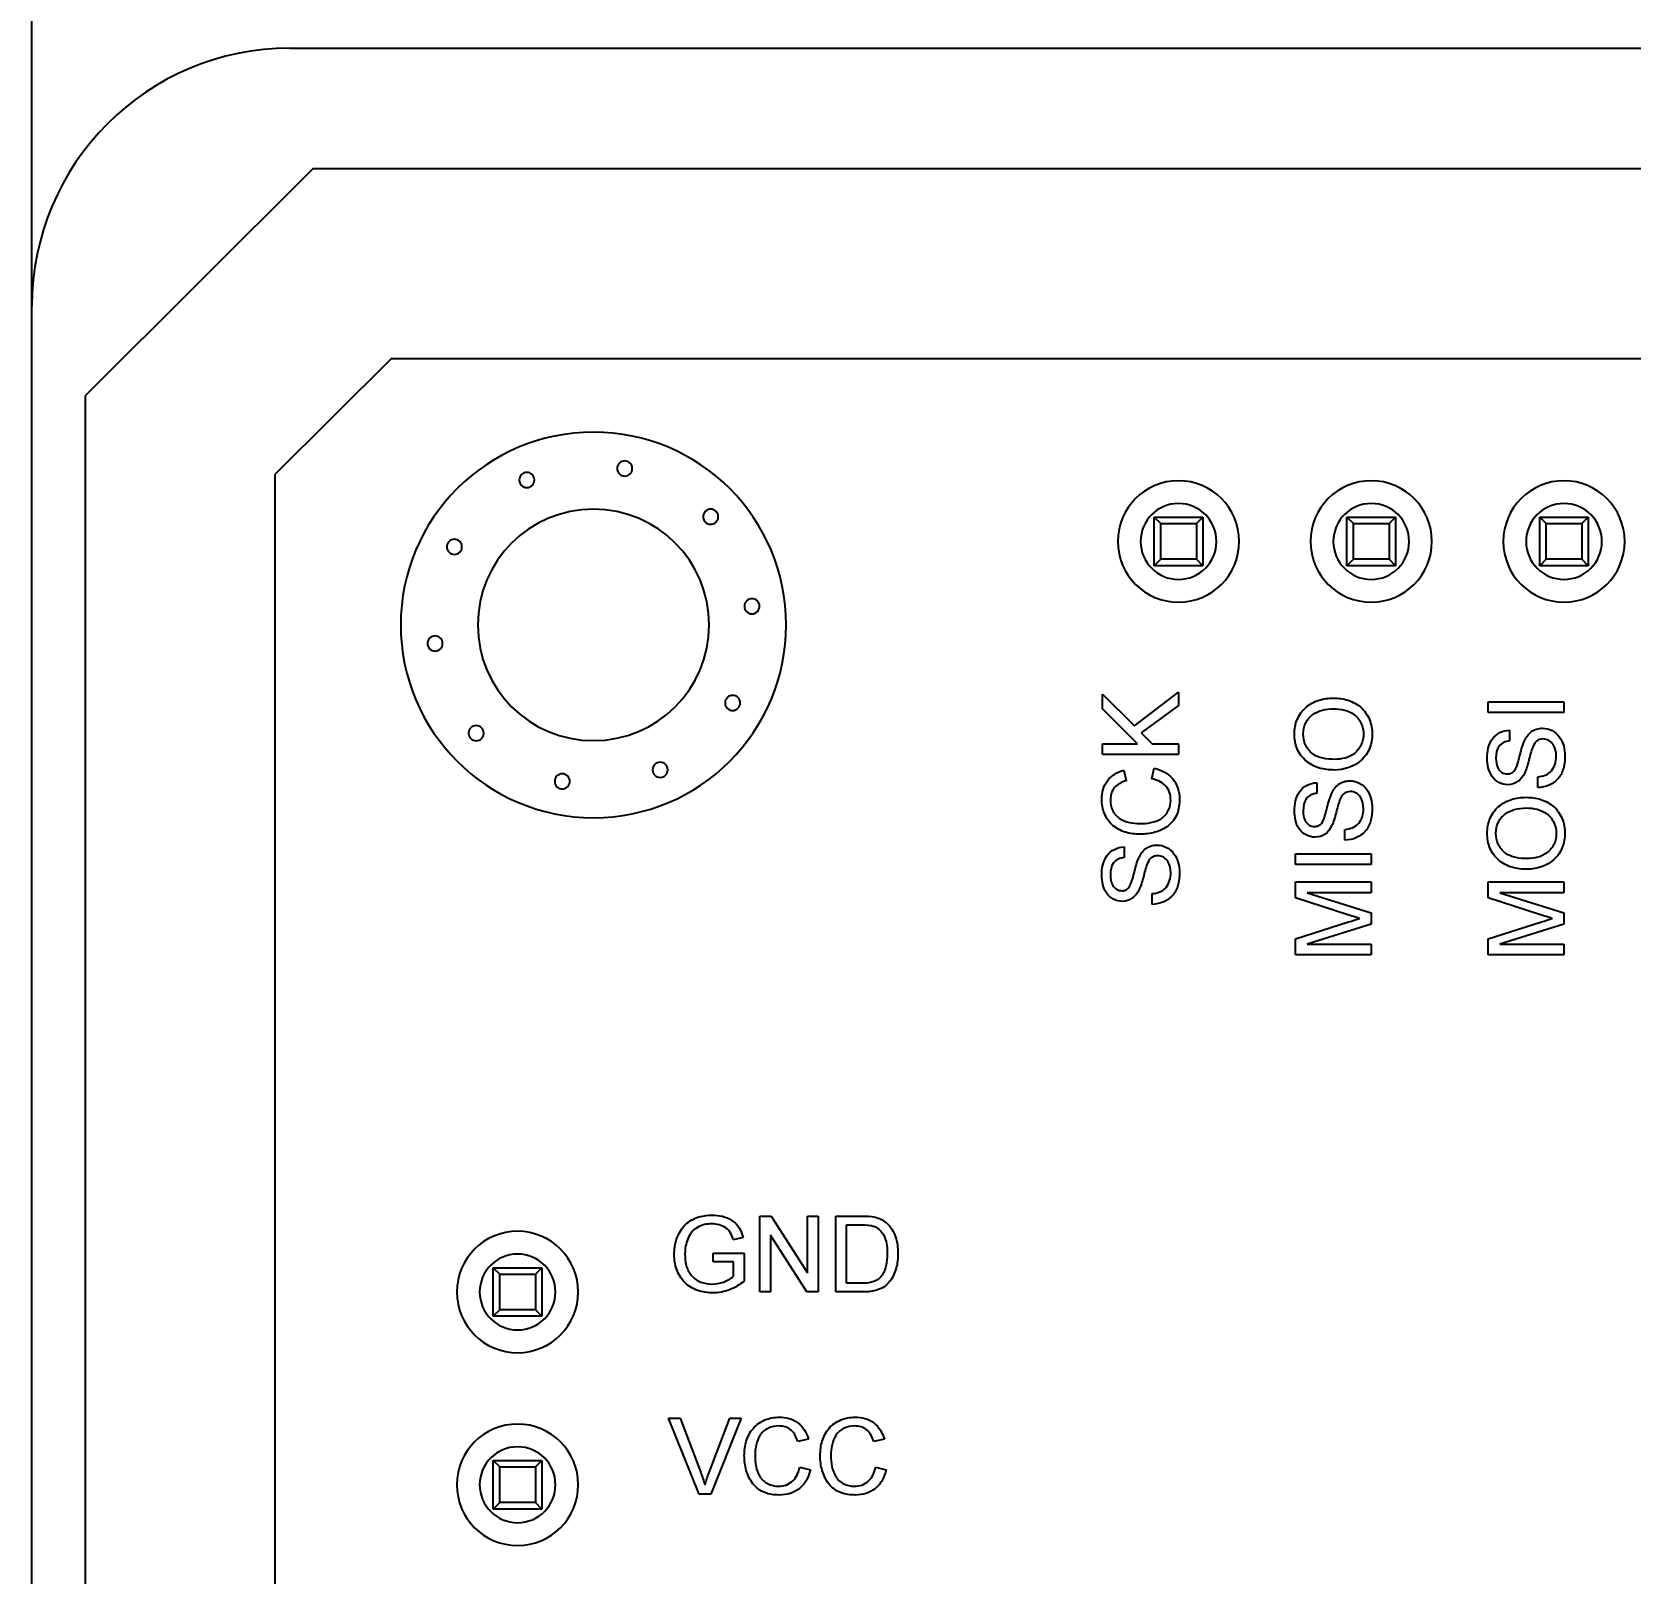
# Model space of a CAD drawing. Header units: millimetres. Extents: x 0 to 418, y 0 to 287.
# Drawn here: x 201.17 to 222.23, y 168.63 to 188.93 of the extents above; entities that cross this region are included whole.
import ezdxf

# ---------------------------------------------------------------- set-up
doc = ezdxf.new("R2010")
doc.units = ezdxf.units.MM
doc.layers.add('DEFAULT', color=179, linetype='Continuous')
doc.styles.add('SLDTEXTSTYLE0', font='TXT', dxfattribs={"width": 0.605})
doc.dimstyles.new('SLDDIMSTYLE0', dxfattribs={"dimtxt": 2.5, "dimasz": 3.302, "dimexe": 0, "dimexo": 0.0625, "dimtad": 1, "dimdec": 1, "dimrnd": 1e-09, "dimzin": 12, "dimdsep": 46, "dimtxsty": 'SLDTEXTSTYLE0', "dimsah": 1, "dimcen": 0.09, "dimadec": 0, "dimazin": 3, "dimtfac": 1, "dimtdec": 1, "dimtofl": 0, "dimtmove": 0, "dimatfit": 3, "dimfxl": 1, "dimfrac": 2, "dimtolj": 1, "dimtzin": 12, "dimarcsym": 0})

# ---------------------------------------------------------------- blocks, each defined once
blk = doc.blocks.new('_D')
at = {"layer": 'DEFAULT', "color": 7}
for p, q in [((201.171, 185.321), (201.171, 207.301)), ((243.871, 185.321), (243.871, 207.301)), ((201.171, 206.301), (243.871, 206.301))]:
    blk.add_line(p, q, dxfattribs=at)
for points in [[(201.171, 206.301), (204.473, 205.793), (204.473, 206.809)], [(243.871, 206.301), (240.569, 206.809), (240.569, 205.793)]]:
    blk.add_solid(points, dxfattribs=at)
at = {"layer": 'DEFAULT', "color": 7, "insert": (218.373, 209.524), "char_height": 2.5, "attachment_point": 1, "style": 'SLDTEXTSTYLE0'}
blk.add_mtext('42,7', dxfattribs=at)

msp = doc.modelspace()

# ---------------------------------------------------------------- linework, layer by layer
at = {"color": 7, "linetype": 'Continuous'}
for p, q in [((204.571, 188.721), (240.471, 188.721)), ((204.871, 187.129), (201.871, 184.141)), ((239.852, 187.129), (204.871, 187.129)), ((201.171, 151.721), (201.171, 185.321)), ((205.904, 184.629), (204.371, 183.102)), ((238.813, 184.629), (205.904, 184.629)), ((201.871, 184.141), (201.871, 152.304)), ((204.371, 183.102), (204.371, 153.34)), ((215.961, 181.901), (215.961, 182.541)), ((215.961, 182.541), (216.047, 182.456)), ((215.961, 182.541), (216.601, 182.541)), ((216.047, 181.987), (216.047, 182.456)), ((216.047, 182.456), (216.516, 182.456)), ((216.601, 182.541), (216.516, 182.456)), ((216.516, 182.456), (216.516, 181.987)), ((216.601, 182.541), (216.601, 181.901)), ((218.501, 181.901), (218.501, 182.541)), ((218.501, 182.541), (218.587, 182.456)), ((218.501, 182.541), (219.141, 182.541)), ((218.587, 181.987), (218.587, 182.456)), ((218.587, 182.456), (219.056, 182.456)), ((219.141, 182.541), (219.056, 182.456)), ((219.056, 182.456), (219.056, 181.987)), ((219.141, 182.541), (219.141, 181.901)), ((221.041, 181.901), (221.041, 182.541)), ((221.041, 182.541), (221.127, 182.456)), ((221.041, 182.541), (221.681, 182.541)), ((221.127, 181.987), (221.127, 182.456)), ((221.127, 182.456), (221.596, 182.456)), ((221.681, 182.541), (221.596, 182.456)), ((221.596, 182.456), (221.596, 181.987)), ((221.681, 182.541), (221.681, 181.901)), ((216.047, 181.987), (215.961, 181.901)), ((216.516, 181.987), (216.047, 181.987)), ((216.601, 181.901), (216.516, 181.987)), ((218.587, 181.987), (218.501, 181.901)), ((219.056, 181.987), (218.587, 181.987)), ((219.141, 181.901), (219.056, 181.987)), ((221.127, 181.987), (221.041, 181.901)), ((221.596, 181.987), (221.127, 181.987)), ((221.681, 181.901), (221.596, 181.987)), ((216.601, 181.901), (215.961, 181.901)), ((219.141, 181.901), (218.501, 181.901)), ((221.681, 181.901), (221.041, 181.901)), ((215.281, 180.015), (215.281, 180.209)), ((215.281, 180.209), (215.699, 179.791)), ((215.699, 179.791), (216.281, 180.234)), ((216.281, 180.234), (216.281, 180.06)), ((220.361, 179.965), (220.361, 180.106)), ((220.361, 180.106), (221.361, 180.106)), ((221.361, 180.106), (221.361, 179.965)), ((215.742, 179.555), (215.281, 180.015)), ((216.281, 180.06), (215.789, 179.701)), ((221.361, 179.965), (220.361, 179.965)), ((215.789, 179.701), (215.935, 179.555)), ((220.643, 179.734), (220.643, 179.593)), ((215.281, 179.555), (215.742, 179.555)), ((215.281, 179.414), (215.281, 179.555)), ((215.935, 179.555), (216.281, 179.555)), ((216.281, 179.555), (216.281, 179.414)), ((216.281, 179.414), (215.281, 179.414)), ((215.928, 179.093), (215.961, 179.234)), ((215.559, 179.209), (215.589, 179.067)), ((218.103, 179.042), (218.103, 178.901)), ((221.015, 178.978), (221.015, 179.119)), ((218.475, 178.285), (218.475, 178.426)), ((215.563, 178.196), (215.563, 178.055)), ((217.821, 177.965), (217.821, 178.106)), ((217.821, 178.106), (218.821, 178.106)), ((218.821, 177.965), (217.821, 177.965)), ((218.821, 178.106), (218.821, 177.965)), ((215.935, 177.439), (215.935, 177.58)), ((217.821, 177.524), (217.821, 177.734)), ((217.821, 177.734), (218.821, 177.734)), ((218.821, 177.593), (217.975, 177.593)), ((217.975, 177.593), (218.821, 177.326)), ((218.821, 177.734), (218.821, 177.593)), ((220.361, 177.524), (220.361, 177.734)), ((220.361, 177.734), (221.361, 177.734)), ((221.361, 177.593), (220.515, 177.593)), ((220.515, 177.593), (221.361, 177.326)), ((221.361, 177.734), (221.361, 177.593)), ((218.511, 177.302), (217.821, 177.524)), ((218.821, 177.326), (218.821, 177.179)), ((221.051, 177.302), (220.361, 177.524)), ((221.361, 177.326), (221.361, 177.179)), ((217.821, 176.985), (218.523, 177.208)), ((218.821, 177.179), (217.975, 176.914)), ((220.361, 176.985), (221.063, 177.208)), ((221.361, 177.179), (220.515, 176.914)), ((217.821, 176.773), (217.821, 176.985)), ((217.975, 176.914), (218.821, 176.914)), ((218.821, 176.914), (218.821, 176.773)), ((220.361, 176.773), (220.361, 176.985)), ((220.515, 176.914), (221.361, 176.914)), ((221.361, 176.914), (221.361, 176.773)), ((218.821, 176.773), (217.821, 176.773)), ((221.361, 176.773), (220.361, 176.773)), ((210.764, 173.331), (210.913, 173.331)), ((210.764, 172.331), (210.764, 173.331)), ((210.913, 173.331), (211.392, 172.585)), ((211.392, 172.585), (211.392, 173.331)), ((211.392, 173.331), (211.533, 173.331)), ((211.533, 173.331), (211.533, 172.331)), ((211.764, 172.331), (211.764, 173.331)), ((211.764, 173.331), (212.106, 173.331)), ((211.905, 173.216), (212.107, 173.216)), ((211.905, 172.447), (211.905, 173.216)), ((210.542, 173.049), (210.413, 173.017)), ((211.384, 172.331), (210.905, 173.078)), ((210.905, 173.078), (210.905, 172.331)), ((210.148, 172.729), (210.148, 172.844)), ((210.148, 172.844), (210.559, 172.844)), ((210.418, 172.729), (210.148, 172.729)), ((210.418, 172.539), (210.418, 172.729)), ((210.559, 172.844), (210.559, 172.474)), ((207.251, 172.011), (207.251, 172.651)), ((207.251, 172.651), (207.337, 172.566)), ((207.251, 172.651), (207.891, 172.651)), ((207.337, 172.097), (207.337, 172.566)), ((207.337, 172.566), (207.806, 172.566)), ((207.891, 172.651), (207.806, 172.566)), ((207.806, 172.566), (207.806, 172.097)), ((207.891, 172.651), (207.891, 172.011)), ((210.905, 172.331), (210.764, 172.331)), ((211.533, 172.331), (211.384, 172.331)), ((212.122, 172.331), (211.764, 172.331)), ((212.111, 172.447), (211.905, 172.447)), ((207.337, 172.097), (207.251, 172.011)), ((207.806, 172.097), (207.337, 172.097)), ((207.891, 172.011), (207.806, 172.097)), ((207.891, 172.011), (207.251, 172.011)), ((209.963, 169.668), (209.56, 170.668)), ((209.56, 170.668), (209.712, 170.668)), ((209.712, 170.668), (209.984, 169.952)), ((210.094, 169.952), (210.366, 170.668)), ((210.519, 170.668), (210.116, 169.668)), ((210.366, 170.668), (210.519, 170.668)), ((211.405, 170.391), (211.264, 170.36)), ((212.405, 170.391), (212.264, 170.36)), ((207.251, 169.471), (207.251, 170.111)), ((207.251, 170.111), (207.337, 170.026)), ((207.251, 170.111), (207.891, 170.111)), ((207.337, 169.557), (207.337, 170.026)), ((207.337, 170.026), (207.806, 170.026)), ((207.891, 170.111), (207.806, 170.026)), ((207.806, 170.026), (207.806, 169.557)), ((207.891, 170.111), (207.891, 169.471)), ((211.289, 170.021), (211.43, 169.989)), ((212.289, 170.021), (212.43, 169.989)), ((207.337, 169.557), (207.251, 169.471)), ((207.806, 169.557), (207.337, 169.557)), ((207.891, 169.471), (207.806, 169.557)), ((210.116, 169.668), (209.963, 169.668)), ((207.891, 169.471), (207.251, 169.471))]:
    msp.add_line(p, q, dxfattribs=at)
for centre, radius, start, end in [((204.571, 185.321), 3.4, 90, 180), ((208.571, 181.121), 2.54, 90, 270), ((208.571, 181.121), 2.54, 270, 90), ((208.983, 183.183), 0.1, 90, 270), ((208.983, 183.183), 0.1, 270, 90), ((207.693, 183.031), 0.1, 90, 270), ((207.693, 183.031), 0.1, 270, 90), ((216.281, 182.221), 0.8, 90, 270), ((216.281, 182.221), 0.8, 270, 90), ((218.821, 182.221), 0.8, 90, 270), ((218.821, 182.221), 0.8, 270, 90), ((221.361, 182.221), 0.8, 90, 270), ((221.361, 182.221), 0.8, 270, 90), ((208.571, 181.121), 1.525, 90, 270), ((208.571, 181.121), 1.525, 270, 90), ((210.116, 182.547), 0.1, 90, 270), ((210.116, 182.547), 0.1, 270, 90), ((216.281, 182.221), 0.5, 90, 270), ((216.281, 182.221), 0.5, 270, 90), ((218.821, 182.221), 0.5, 90, 270), ((218.821, 182.221), 0.5, 270, 90), ((221.361, 182.221), 0.5, 90, 270), ((221.361, 182.221), 0.5, 270, 90), ((206.738, 182.15), 0.1, 90, 270), ((206.738, 182.15), 0.1, 270, 90), ((210.66, 181.367), 0.1, 90, 270), ((210.66, 181.367), 0.1, 270, 90), ((206.483, 180.876), 0.1, 90, 270), ((206.483, 180.876), 0.1, 270, 90), ((210.405, 180.093), 0.1, 90, 270), ((210.405, 180.093), 0.1, 270, 90), ((207.026, 179.695), 0.1, 90, 270), ((207.026, 179.695), 0.1, 270, 90), ((209.45, 179.211), 0.1, 90, 270), ((209.45, 179.211), 0.1, 270, 90), ((208.16, 179.06), 0.1, 90, 270), ((208.16, 179.06), 0.1, 270, 90), ((207.571, 172.331), 0.8, 90, 270), ((207.571, 172.331), 0.8, 270, 90), ((207.571, 172.331), 0.5, 90, 270), ((207.571, 172.331), 0.5, 270, 90), ((207.571, 169.791), 0.8, 90, 270), ((207.571, 169.791), 0.8, 270, 90), ((207.571, 169.791), 0.5, 90, 270), ((207.571, 169.791), 0.5, 270, 90)]:
    msp.add_arc(centre, radius, start, end, dxfattribs=at)
for points, knots in [([(217.809, 179.683), (217.81, 179.749), (217.82, 179.815), (217.871, 179.936), (217.91, 179.991), (218.008, 180.077), (218.067, 180.108), (218.192, 180.149), (218.257, 180.156), (218.323, 180.157)], [0, 0, 0, 0, 0.25, 0.25, 0.5, 0.5, 0.75, 0.75, 1, 1, 1, 1]), ([(218.323, 180.157), (218.388, 180.156), (218.454, 180.148), (218.578, 180.108), (218.637, 180.076), (218.735, 179.99), (218.772, 179.934), (218.822, 179.814), (218.833, 179.748), (218.834, 179.683)], [0, 0, 0, 0, 0.25, 0.25, 0.5, 0.5, 0.75, 0.75, 1, 1, 1, 1]), ([(217.924, 179.684), (217.925, 179.733), (217.934, 179.782), (217.976, 179.869), (218.007, 179.908), (218.124, 179.995), (218.225, 180.015), (218.322, 180.016)], [0, 0, 0, 0, 0.25, 0.25, 0.5, 0.5, 1, 1, 1, 1]), ([(218.322, 180.016), (218.371, 180.015), (218.42, 180.012), (218.514, 179.988), (218.559, 179.967), (218.636, 179.907), (218.668, 179.868), (218.71, 179.78), (218.718, 179.731), (218.719, 179.682)], [0, 0, 0, 0, 0.25, 0.25, 0.5, 0.5, 0.75, 0.75, 1, 1, 1, 1]), ([(218.335, 179.209), (218.268, 179.21), (218.201, 179.216), (218.073, 179.254), (218.013, 179.285), (217.912, 179.372), (217.871, 179.427), (217.819, 179.55), (217.81, 179.617), (217.809, 179.683)], [0, 0, 0, 0, 0.25, 0.25, 0.5, 0.5, 0.75, 0.75, 1, 1, 1, 1]), ([(218.336, 179.35), (218.286, 179.35), (218.236, 179.353), (218.137, 179.374), (218.089, 179.392), (218.009, 179.452), (217.977, 179.493), (217.934, 179.584), (217.925, 179.634), (217.924, 179.684)], [0, 0, 0, 0, 0.25, 0.25, 0.5, 0.5, 0.75, 0.75, 1, 1, 1, 1]), ([(218.834, 179.683), (218.833, 179.619), (218.823, 179.554), (218.774, 179.435), (218.736, 179.381), (218.594, 179.251), (218.463, 179.21), (218.335, 179.209)], [0, 0, 0, 0, 0.25, 0.25, 0.5, 0.5, 1, 1, 1, 1]), ([(218.719, 179.682), (218.718, 179.635), (218.71, 179.587), (218.67, 179.501), (218.64, 179.463), (218.566, 179.402), (218.523, 179.38), (218.431, 179.355), (218.384, 179.35), (218.336, 179.35)], [0, 0, 0, 0, 0.25, 0.25, 0.5, 0.5, 0.75, 0.75, 1, 1, 1, 1]), ([(220.349, 179.363), (220.35, 179.408), (220.353, 179.452), (220.374, 179.538), (220.391, 179.58), (220.442, 179.652), (220.476, 179.682), (220.555, 179.722), (220.599, 179.731), (220.643, 179.734)], [0, 0, 0, 0, 0.25, 0.25, 0.5, 0.5, 0.75, 0.75, 1, 1, 1, 1]), ([(220.836, 179.586), (220.858, 179.634), (220.887, 179.681), (220.972, 179.744), (221.025, 179.759), (221.078, 179.76)], [0, 0, 0, 0, 0.5, 0.5, 1, 1, 1, 1]), ([(221.078, 179.76), (221.121, 179.758), (221.165, 179.749), (221.242, 179.708), (221.276, 179.679), (221.327, 179.609), (221.345, 179.568), (221.369, 179.484), (221.373, 179.44), (221.374, 179.397)], [0, 0, 0, 0, 0.25, 0.25, 0.5, 0.5, 0.75, 0.75, 1, 1, 1, 1]), ([(220.643, 179.593), (220.617, 179.59), (220.59, 179.584), (220.542, 179.561), (220.52, 179.544), (220.472, 179.479), (220.465, 179.423), (220.464, 179.369)], [0, 0, 0, 0, 0.25, 0.25, 0.5, 0.5, 1, 1, 1, 1]), ([(220.702, 179.193), (220.724, 179.22), (220.736, 179.253), (220.758, 179.319), (220.767, 179.353), (220.792, 179.454), (220.809, 179.522), (220.836, 179.586)], [0, 0, 0, 0, 0.25, 0.25, 0.5, 0.5, 1, 1, 1, 1]), ([(220.949, 179.512), (220.926, 179.456), (220.913, 179.396), (220.882, 179.278), (220.866, 179.219), (220.839, 179.164)], [0, 0, 0, 0, 0.5, 0.5, 1, 1, 1, 1]), ([(221.084, 179.619), (221.054, 179.617), (221.022, 179.609), (220.976, 179.569), (220.962, 179.54), (220.949, 179.512)], [0, 0, 0, 0, 0.5, 0.5, 1, 1, 1, 1]), ([(221.259, 179.39), (221.258, 179.444), (221.248, 179.499), (221.204, 179.566), (221.184, 179.585), (221.138, 179.611), (221.111, 179.618), (221.084, 179.619)], [0, 0, 0, 0, 0.5, 0.5, 0.75, 0.75, 1, 1, 1, 1]), ([(215.961, 179.234), (216.007, 179.222), (216.053, 179.206), (216.136, 179.159), (216.174, 179.129), (216.235, 179.055), (216.259, 179.013), (216.288, 178.922), (216.293, 178.874), (216.294, 178.826)], [0, 0, 0, 0, 0.25, 0.25, 0.5, 0.5, 0.75, 0.75, 1, 1, 1, 1]), ([(220.622, 179.016), (220.581, 179.018), (220.54, 179.027), (220.467, 179.065), (220.435, 179.093), (220.365, 179.196), (220.351, 179.281), (220.349, 179.363)], [0, 0, 0, 0, 0.25, 0.25, 0.5, 0.5, 1, 1, 1, 1]), ([(220.464, 179.369), (220.464, 179.32), (220.469, 179.27), (220.506, 179.207), (220.523, 179.189), (220.565, 179.164), (220.589, 179.158), (220.613, 179.157)], [0, 0, 0, 0, 0.5, 0.5, 0.75, 0.75, 1, 1, 1, 1]), ([(221.374, 179.397), (221.374, 179.345), (221.37, 179.293), (221.344, 179.192), (221.322, 179.144), (221.256, 179.064), (221.213, 179.032), (221.119, 178.989), (221.067, 178.98), (221.015, 178.978)], [0, 0, 0, 0, 0.25, 0.25, 0.5, 0.5, 0.75, 0.75, 1, 1, 1, 1]), ([(221.015, 179.119), (221.049, 179.123), (221.083, 179.129), (221.146, 179.154), (221.175, 179.174), (221.218, 179.227), (221.234, 179.258), (221.254, 179.322), (221.258, 179.356), (221.259, 179.39)], [0, 0, 0, 0, 0.25, 0.25, 0.5, 0.5, 0.75, 0.75, 1, 1, 1, 1]), ([(215.269, 178.823), (215.269, 178.867), (215.274, 178.91), (215.298, 178.994), (215.318, 179.034), (215.37, 179.103), (215.403, 179.133), (215.477, 179.179), (215.518, 179.196), (215.559, 179.209)], [0, 0, 0, 0, 0.25, 0.25, 0.5, 0.5, 0.75, 0.75, 1, 1, 1, 1]), ([(215.589, 179.067), (215.533, 179.05), (215.478, 179.024), (215.42, 178.958), (215.405, 178.931), (215.387, 178.875), (215.385, 178.846), (215.384, 178.816)], [0, 0, 0, 0, 0.5, 0.5, 0.75, 0.75, 1, 1, 1, 1]), ([(216.179, 178.813), (216.178, 178.847), (216.174, 178.881), (216.15, 178.946), (216.132, 178.976), (216.062, 179.051), (215.995, 179.078), (215.928, 179.093)], [0, 0, 0, 0, 0.25, 0.25, 0.5, 0.5, 1, 1, 1, 1]), ([(217.809, 178.671), (217.81, 178.715), (217.813, 178.76), (217.834, 178.846), (217.851, 178.887), (217.902, 178.96), (217.936, 178.99), (218.015, 179.03), (218.059, 179.039), (218.103, 179.042)], [0, 0, 0, 0, 0.25, 0.25, 0.5, 0.5, 0.75, 0.75, 1, 1, 1, 1]), ([(218.296, 178.894), (218.318, 178.942), (218.347, 178.988), (218.432, 179.051), (218.485, 179.067), (218.538, 179.067)], [0, 0, 0, 0, 0.5, 0.5, 1, 1, 1, 1]), ([(218.538, 179.067), (218.581, 179.066), (218.625, 179.056), (218.702, 179.016), (218.736, 178.987), (218.787, 178.916), (218.805, 178.876), (218.829, 178.792), (218.833, 178.748), (218.834, 178.704)], [0, 0, 0, 0, 0.25, 0.25, 0.5, 0.5, 0.75, 0.75, 1, 1, 1, 1]), ([(220.613, 179.157), (220.63, 179.158), (220.646, 179.16), (220.676, 179.172), (220.69, 179.182), (220.702, 179.193)], [0, 0, 0, 0, 0.5, 0.5, 1, 1, 1, 1]), ([(220.839, 179.164), (220.817, 179.123), (220.79, 179.084), (220.715, 179.03), (220.669, 179.018), (220.622, 179.016)], [0, 0, 0, 0, 0.5, 0.5, 1, 1, 1, 1]), ([(215.774, 178.362), (215.71, 178.364), (215.645, 178.37), (215.522, 178.407), (215.464, 178.438), (215.367, 178.521), (215.33, 178.576), (215.28, 178.694), (215.27, 178.759), (215.269, 178.823)], [0, 0, 0, 0, 0.25, 0.25, 0.5, 0.5, 0.75, 0.75, 1, 1, 1, 1]), ([(215.384, 178.816), (215.385, 178.769), (215.392, 178.722), (215.432, 178.636), (215.464, 178.599), (215.542, 178.546), (215.587, 178.53), (215.679, 178.509), (215.726, 178.504), (215.773, 178.503)], [0, 0, 0, 0, 0.25, 0.25, 0.5, 0.5, 0.75, 0.75, 1, 1, 1, 1]), ([(215.773, 178.503), (215.821, 178.504), (215.87, 178.507), (215.964, 178.527), (216.01, 178.542), (216.091, 178.593), (216.124, 178.631), (216.168, 178.717), (216.178, 178.765), (216.179, 178.813)], [0, 0, 0, 0, 0.25, 0.25, 0.5, 0.5, 0.75, 0.75, 1, 1, 1, 1]), ([(216.294, 178.826), (216.293, 178.76), (216.286, 178.693), (216.239, 178.571), (216.197, 178.516), (216.093, 178.435), (216.032, 178.408), (215.906, 178.371), (215.84, 178.363), (215.774, 178.362)], [0, 0, 0, 0, 0.25, 0.25, 0.5, 0.5, 0.75, 0.75, 1, 1, 1, 1]), ([(218.103, 178.901), (218.077, 178.897), (218.05, 178.892), (218.002, 178.869), (217.98, 178.852), (217.932, 178.787), (217.925, 178.73), (217.924, 178.677)], [0, 0, 0, 0, 0.25, 0.25, 0.5, 0.5, 1, 1, 1, 1]), ([(218.162, 178.501), (218.184, 178.527), (218.196, 178.561), (218.218, 178.627), (218.227, 178.661), (218.252, 178.762), (218.269, 178.83), (218.296, 178.894)], [0, 0, 0, 0, 0.25, 0.25, 0.5, 0.5, 1, 1, 1, 1]), ([(218.409, 178.82), (218.386, 178.763), (218.373, 178.703), (218.342, 178.585), (218.326, 178.526), (218.299, 178.472)], [0, 0, 0, 0, 0.5, 0.5, 1, 1, 1, 1]), ([(218.544, 178.926), (218.514, 178.925), (218.482, 178.917), (218.436, 178.876), (218.422, 178.848), (218.409, 178.82)], [0, 0, 0, 0, 0.5, 0.5, 1, 1, 1, 1]), ([(218.719, 178.698), (218.718, 178.752), (218.708, 178.806), (218.664, 178.874), (218.644, 178.893), (218.598, 178.919), (218.571, 178.925), (218.544, 178.926)], [0, 0, 0, 0, 0.5, 0.5, 0.75, 0.75, 1, 1, 1, 1]), ([(220.349, 178.376), (220.35, 178.441), (220.36, 178.507), (220.411, 178.628), (220.45, 178.683), (220.548, 178.77), (220.607, 178.801), (220.732, 178.841), (220.797, 178.848), (220.863, 178.85)], [0, 0, 0, 0, 0.25, 0.25, 0.5, 0.5, 0.75, 0.75, 1, 1, 1, 1]), ([(220.863, 178.85), (220.928, 178.848), (220.994, 178.841), (221.118, 178.8), (221.177, 178.769), (221.275, 178.683), (221.312, 178.627), (221.362, 178.506), (221.373, 178.44), (221.374, 178.375)], [0, 0, 0, 0, 0.25, 0.25, 0.5, 0.5, 0.75, 0.75, 1, 1, 1, 1]), ([(218.082, 178.324), (218.041, 178.325), (218, 178.334), (217.927, 178.373), (217.895, 178.401), (217.825, 178.503), (217.811, 178.588), (217.809, 178.671)], [0, 0, 0, 0, 0.25, 0.25, 0.5, 0.5, 1, 1, 1, 1]), ([(217.924, 178.677), (217.924, 178.628), (217.929, 178.578), (217.966, 178.515), (217.983, 178.497), (218.025, 178.471), (218.049, 178.466), (218.073, 178.465)], [0, 0, 0, 0, 0.5, 0.5, 0.75, 0.75, 1, 1, 1, 1]), ([(218.834, 178.704), (218.834, 178.652), (218.83, 178.6), (218.804, 178.5), (218.782, 178.452), (218.716, 178.371), (218.673, 178.34), (218.579, 178.297), (218.527, 178.287), (218.475, 178.285)], [0, 0, 0, 0, 0.25, 0.25, 0.5, 0.5, 0.75, 0.75, 1, 1, 1, 1]), ([(218.475, 178.426), (218.509, 178.431), (218.543, 178.437), (218.606, 178.462), (218.635, 178.482), (218.678, 178.534), (218.694, 178.565), (218.714, 178.63), (218.718, 178.664), (218.719, 178.698)], [0, 0, 0, 0, 0.25, 0.25, 0.5, 0.5, 0.75, 0.75, 1, 1, 1, 1]), ([(220.464, 178.377), (220.465, 178.397), (220.468, 178.438), (220.483, 178.495), (220.508, 178.547), (220.542, 178.592), (220.604, 178.648), (220.712, 178.699), (220.809, 178.705), (220.862, 178.709)], [0, 0, 0, 0, 0.107566, 0.208042, 0.304602, 0.400808, 0.500262, 0.73014, 1, 1, 1, 1]), ([(220.862, 178.709), (220.911, 178.708), (220.96, 178.704), (221.054, 178.68), (221.099, 178.659), (221.176, 178.599), (221.208, 178.56), (221.25, 178.473), (221.258, 178.423), (221.259, 178.375)], [0, 0, 0, 0, 0.25, 0.25, 0.5, 0.5, 0.75, 0.75, 1, 1, 1, 1]), ([(218.073, 178.465), (218.09, 178.466), (218.106, 178.468), (218.136, 178.48), (218.15, 178.49), (218.162, 178.501)], [0, 0, 0, 0, 0.5, 0.5, 1, 1, 1, 1]), ([(218.299, 178.472), (218.277, 178.431), (218.25, 178.392), (218.175, 178.338), (218.129, 178.325), (218.082, 178.324)], [0, 0, 0, 0, 0.5, 0.5, 1, 1, 1, 1]), ([(215.269, 177.825), (215.27, 177.869), (215.273, 177.914), (215.294, 177.999), (215.311, 178.041), (215.362, 178.114), (215.396, 178.143), (215.475, 178.184), (215.519, 178.193), (215.563, 178.196)], [0, 0, 0, 0, 0.25, 0.25, 0.5, 0.5, 0.75, 0.75, 1, 1, 1, 1]), ([(215.756, 178.048), (215.778, 178.096), (215.807, 178.142), (215.892, 178.205), (215.945, 178.221), (215.998, 178.221)], [0, 0, 0, 0, 0.5, 0.5, 1, 1, 1, 1]), ([(215.998, 178.221), (216.041, 178.22), (216.085, 178.21), (216.162, 178.17), (216.196, 178.141), (216.247, 178.07), (216.265, 178.03), (216.289, 177.946), (216.293, 177.902), (216.294, 177.858)], [0, 0, 0, 0, 0.25, 0.25, 0.5, 0.5, 0.75, 0.75, 1, 1, 1, 1]), ([(220.875, 177.901), (220.808, 177.902), (220.741, 177.908), (220.613, 177.946), (220.553, 177.977), (220.452, 178.064), (220.411, 178.119), (220.359, 178.242), (220.35, 178.309), (220.349, 178.376)], [0, 0, 0, 0, 0.25, 0.25, 0.5, 0.5, 0.75, 0.75, 1, 1, 1, 1]), ([(220.876, 178.042), (220.826, 178.043), (220.776, 178.045), (220.677, 178.066), (220.629, 178.084), (220.549, 178.144), (220.517, 178.185), (220.474, 178.276), (220.465, 178.326), (220.464, 178.377)], [0, 0, 0, 0, 0.25, 0.25, 0.5, 0.5, 0.75, 0.75, 1, 1, 1, 1]), ([(221.374, 178.375), (221.373, 178.311), (221.363, 178.246), (221.314, 178.128), (221.276, 178.073), (221.134, 177.943), (221.003, 177.902), (220.875, 177.901)], [0, 0, 0, 0, 0.25, 0.25, 0.5, 0.5, 1, 1, 1, 1]), ([(221.259, 178.375), (221.258, 178.327), (221.25, 178.279), (221.21, 178.193), (221.18, 178.155), (221.106, 178.095), (221.063, 178.073), (220.971, 178.047), (220.924, 178.043), (220.876, 178.042)], [0, 0, 0, 0, 0.25, 0.25, 0.5, 0.5, 0.75, 0.75, 1, 1, 1, 1]), ([(215.563, 178.055), (215.537, 178.051), (215.51, 178.046), (215.462, 178.023), (215.44, 178.006), (215.392, 177.941), (215.385, 177.884), (215.384, 177.831)], [0, 0, 0, 0, 0.25, 0.25, 0.5, 0.5, 1, 1, 1, 1]), ([(215.622, 177.655), (215.644, 177.681), (215.656, 177.715), (215.678, 177.781), (215.687, 177.815), (215.712, 177.916), (215.729, 177.984), (215.756, 178.048)], [0, 0, 0, 0, 0.25, 0.25, 0.5, 0.5, 1, 1, 1, 1]), ([(215.869, 177.974), (215.846, 177.917), (215.833, 177.857), (215.802, 177.739), (215.786, 177.68), (215.759, 177.625)], [0, 0, 0, 0, 0.5, 0.5, 1, 1, 1, 1]), ([(216.004, 178.08), (215.974, 178.079), (215.942, 178.07), (215.896, 178.03), (215.882, 178.002), (215.869, 177.974)], [0, 0, 0, 0, 0.5, 0.5, 1, 1, 1, 1]), ([(216.179, 177.852), (216.178, 177.905), (216.168, 177.96), (216.124, 178.028), (216.104, 178.047), (216.058, 178.073), (216.031, 178.079), (216.004, 178.08)], [0, 0, 0, 0, 0.5, 0.5, 0.75, 0.75, 1, 1, 1, 1]), ([(215.542, 177.478), (215.501, 177.479), (215.46, 177.488), (215.387, 177.526), (215.355, 177.555), (215.285, 177.657), (215.271, 177.742), (215.269, 177.825)], [0, 0, 0, 0, 0.25, 0.25, 0.5, 0.5, 1, 1, 1, 1]), ([(215.384, 177.831), (215.384, 177.782), (215.389, 177.731), (215.426, 177.668), (215.443, 177.651), (215.485, 177.625), (215.509, 177.619), (215.533, 177.619)], [0, 0, 0, 0, 0.5, 0.5, 0.75, 0.75, 1, 1, 1, 1]), ([(216.294, 177.858), (216.294, 177.806), (216.29, 177.754), (216.264, 177.654), (216.242, 177.606), (216.176, 177.525), (216.133, 177.494), (216.039, 177.451), (215.987, 177.441), (215.935, 177.439)], [0, 0, 0, 0, 0.25, 0.25, 0.5, 0.5, 0.75, 0.75, 1, 1, 1, 1]), ([(215.935, 177.58), (215.969, 177.584), (216.003, 177.591), (216.066, 177.616), (216.095, 177.636), (216.138, 177.688), (216.154, 177.719), (216.174, 177.784), (216.178, 177.818), (216.179, 177.852)], [0, 0, 0, 0, 0.25, 0.25, 0.5, 0.5, 0.75, 0.75, 1, 1, 1, 1]), ([(215.533, 177.619), (215.55, 177.619), (215.566, 177.621), (215.596, 177.633), (215.61, 177.643), (215.622, 177.655)], [0, 0, 0, 0, 0.5, 0.5, 1, 1, 1, 1]), ([(215.759, 177.625), (215.737, 177.585), (215.71, 177.546), (215.635, 177.492), (215.589, 177.479), (215.542, 177.478)], [0, 0, 0, 0, 0.5, 0.5, 1, 1, 1, 1]), ([(209.635, 172.827), (209.637, 172.894), (209.646, 172.962), (209.689, 173.09), (209.721, 173.152), (209.812, 173.252), (209.871, 173.289), (209.999, 173.334), (210.067, 173.343), (210.134, 173.344)], [0, 0, 0, 0, 0.25, 0.25, 0.5, 0.5, 0.75, 0.75, 1, 1, 1, 1]), ([(210.134, 173.344), (210.18, 173.343), (210.226, 173.34), (210.315, 173.317), (210.358, 173.3), (210.435, 173.25), (210.468, 173.216), (210.515, 173.137), (210.53, 173.094), (210.542, 173.049)], [0, 0, 0, 0, 0.25, 0.25, 0.5, 0.5, 0.75, 0.75, 1, 1, 1, 1]), ([(210.132, 173.229), (210.098, 173.228), (210.065, 173.226), (210, 173.211), (209.969, 173.199), (209.882, 173.148), (209.84, 173.092), (209.814, 173.031)], [0, 0, 0, 0, 0.25, 0.25, 0.5, 0.5, 1, 1, 1, 1]), ([(210.413, 173.017), (210.404, 173.048), (210.393, 173.078), (210.362, 173.134), (210.34, 173.159), (210.261, 173.214), (210.196, 173.227), (210.132, 173.229)], [0, 0, 0, 0, 0.25, 0.25, 0.5, 0.5, 1, 1, 1, 1]), ([(212.273, 173.195), (212.337, 173.167), (212.385, 173.11), (212.438, 172.98), (212.442, 172.909), (212.443, 172.839)], [0, 0, 0, 0, 0.5, 0.5, 1, 1, 1, 1]), ([(212.282, 173.317), (212.309, 173.31), (212.335, 173.302), (212.384, 173.278), (212.406, 173.262), (212.428, 173.245)], [0, 0, 0, 0, 0.5, 0.5, 1, 1, 1, 1]), ([(212.428, 173.245), (212.484, 173.196), (212.526, 173.13), (212.575, 172.988), (212.583, 172.912), (212.584, 172.837)], [0, 0, 0, 0, 0.5, 0.5, 1, 1, 1, 1]), ([(209.814, 173.031), (209.802, 172.999), (209.792, 172.967), (209.779, 172.9), (209.777, 172.866), (209.777, 172.832)], [0, 0, 0, 0, 0.5, 0.5, 1, 1, 1, 1]), ([(210.145, 172.319), (210.078, 172.32), (210.01, 172.329), (209.882, 172.374), (209.822, 172.409), (209.726, 172.504), (209.691, 172.564), (209.646, 172.691), (209.637, 172.759), (209.635, 172.827)], [0, 0, 0, 0, 0.25, 0.25, 0.5, 0.5, 0.75, 0.75, 1, 1, 1, 1]), ([(209.777, 172.832), (209.777, 172.781), (209.781, 172.731), (209.807, 172.633), (209.829, 172.586), (209.895, 172.509), (209.938, 172.48), (210.032, 172.444), (210.083, 172.436), (210.133, 172.434)], [0, 0, 0, 0, 0.25, 0.25, 0.5, 0.5, 0.75, 0.75, 1, 1, 1, 1]), ([(212.584, 172.837), (212.583, 172.771), (212.578, 172.706), (212.542, 172.58), (212.515, 172.519), (212.454, 172.443), (212.43, 172.42), (212.376, 172.382), (212.346, 172.368), (212.253, 172.338), (212.187, 172.332), (212.122, 172.331)], [0, 0, 0, 0, 0.25, 0.25, 0.5, 0.5, 0.625, 0.625, 0.75, 0.75, 1, 1, 1, 1]), ([(212.443, 172.839), (212.442, 172.782), (212.439, 172.724), (212.417, 172.641), (212.408, 172.614), (212.383, 172.562), (212.366, 172.539), (212.347, 172.517)], [0, 0, 0, 0, 0.5, 0.5, 0.75, 0.75, 1, 1, 1, 1]), ([(210.133, 172.434), (210.185, 172.436), (210.236, 172.444), (210.332, 172.481), (210.378, 172.506), (210.418, 172.539)], [0, 0, 0, 0, 0.5, 0.5, 1, 1, 1, 1]), ([(212.347, 172.517), (212.317, 172.488), (212.278, 172.468), (212.196, 172.449), (212.153, 172.447), (212.111, 172.447)], [0, 0, 0, 0, 0.5, 0.5, 1, 1, 1, 1]), ([(210.559, 172.474), (210.499, 172.429), (210.435, 172.388), (210.295, 172.333), (210.22, 172.32), (210.145, 172.319)], [0, 0, 0, 0, 0.5, 0.5, 1, 1, 1, 1]), ([(210.559, 170.176), (210.56, 170.24), (210.566, 170.305), (210.604, 170.427), (210.634, 170.486), (210.717, 170.583), (210.772, 170.62), (210.891, 170.67), (210.955, 170.68), (211.019, 170.681)], [0, 0, 0, 0, 0.25, 0.25, 0.5, 0.5, 0.75, 0.75, 1, 1, 1, 1]), ([(211.019, 170.681), (211.063, 170.68), (211.107, 170.676), (211.19, 170.652), (211.23, 170.632), (211.299, 170.579), (211.329, 170.547), (211.376, 170.473), (211.392, 170.432), (211.405, 170.391)], [0, 0, 0, 0, 0.25, 0.25, 0.5, 0.5, 0.75, 0.75, 1, 1, 1, 1]), ([(211.559, 170.176), (211.56, 170.24), (211.566, 170.305), (211.604, 170.427), (211.634, 170.486), (211.717, 170.583), (211.772, 170.62), (211.891, 170.67), (211.955, 170.68), (212.019, 170.681)], [0, 0, 0, 0, 0.25, 0.25, 0.5, 0.5, 0.75, 0.75, 1, 1, 1, 1]), ([(212.019, 170.681), (212.063, 170.68), (212.107, 170.676), (212.19, 170.652), (212.23, 170.632), (212.299, 170.579), (212.329, 170.547), (212.376, 170.473), (212.392, 170.432), (212.405, 170.391)], [0, 0, 0, 0, 0.25, 0.25, 0.5, 0.5, 0.75, 0.75, 1, 1, 1, 1]), ([(211.012, 170.566), (210.965, 170.565), (210.918, 170.558), (210.832, 170.518), (210.796, 170.486), (210.742, 170.408), (210.726, 170.363), (210.705, 170.271), (210.701, 170.224), (210.7, 170.176)], [0, 0, 0, 0, 0.25, 0.25, 0.5, 0.5, 0.75, 0.75, 1, 1, 1, 1]), ([(211.264, 170.36), (211.246, 170.416), (211.22, 170.472), (211.154, 170.53), (211.127, 170.544), (211.071, 170.562), (211.042, 170.565), (211.012, 170.566)], [0, 0, 0, 0, 0.5, 0.5, 0.75, 0.75, 1, 1, 1, 1]), ([(212.012, 170.566), (211.965, 170.565), (211.918, 170.558), (211.832, 170.518), (211.796, 170.486), (211.742, 170.408), (211.726, 170.363), (211.705, 170.271), (211.701, 170.224), (211.7, 170.176)], [0, 0, 0, 0, 0.25, 0.25, 0.5, 0.5, 0.75, 0.75, 1, 1, 1, 1]), ([(212.264, 170.36), (212.246, 170.416), (212.22, 170.472), (212.154, 170.53), (212.127, 170.544), (212.071, 170.562), (212.042, 170.565), (212.012, 170.566)], [0, 0, 0, 0, 0.5, 0.5, 0.75, 0.75, 1, 1, 1, 1]), ([(211.022, 169.656), (210.956, 169.657), (210.89, 169.664), (210.767, 169.711), (210.712, 169.753), (210.631, 169.856), (210.604, 169.918), (210.567, 170.044), (210.559, 170.11), (210.559, 170.176)], [0, 0, 0, 0, 0.25, 0.25, 0.5, 0.5, 0.75, 0.75, 1, 1, 1, 1]), ([(210.7, 170.176), (210.7, 170.128), (210.704, 170.08), (210.723, 169.986), (210.738, 169.94), (210.79, 169.858), (210.827, 169.826), (210.913, 169.782), (210.961, 169.772), (211.009, 169.771)], [0, 0, 0, 0, 0.25, 0.25, 0.5, 0.5, 0.75, 0.75, 1, 1, 1, 1]), ([(212.022, 169.656), (211.956, 169.657), (211.89, 169.664), (211.767, 169.711), (211.712, 169.753), (211.631, 169.856), (211.604, 169.918), (211.567, 170.044), (211.559, 170.11), (211.559, 170.176)], [0, 0, 0, 0, 0.25, 0.25, 0.5, 0.5, 0.75, 0.75, 1, 1, 1, 1]), ([(211.7, 170.176), (211.7, 170.128), (211.704, 170.08), (211.723, 169.986), (211.738, 169.94), (211.79, 169.858), (211.827, 169.826), (211.913, 169.782), (211.961, 169.772), (212.009, 169.771)], [0, 0, 0, 0, 0.25, 0.25, 0.5, 0.5, 0.75, 0.75, 1, 1, 1, 1]), ([(211.009, 169.771), (211.043, 169.772), (211.078, 169.776), (211.142, 169.799), (211.172, 169.818), (211.247, 169.888), (211.274, 169.955), (211.289, 170.021)], [0, 0, 0, 0, 0.25, 0.25, 0.5, 0.5, 1, 1, 1, 1]), ([(211.43, 169.989), (211.418, 169.942), (211.402, 169.897), (211.355, 169.814), (211.325, 169.776), (211.252, 169.715), (211.209, 169.691), (211.118, 169.662), (211.07, 169.657), (211.022, 169.656)], [0, 0, 0, 0, 0.25, 0.25, 0.5, 0.5, 0.75, 0.75, 1, 1, 1, 1]), ([(212.009, 169.771), (212.043, 169.772), (212.078, 169.776), (212.142, 169.799), (212.172, 169.818), (212.247, 169.888), (212.274, 169.955), (212.289, 170.021)], [0, 0, 0, 0, 0.25, 0.25, 0.5, 0.5, 1, 1, 1, 1]), ([(212.43, 169.989), (212.418, 169.942), (212.402, 169.897), (212.355, 169.814), (212.325, 169.776), (212.252, 169.715), (212.209, 169.691), (212.118, 169.662), (212.07, 169.657), (212.022, 169.656)], [0, 0, 0, 0, 0.25, 0.25, 0.5, 0.5, 0.75, 0.75, 1, 1, 1, 1])]:
    msp.add_open_spline(points, degree=3, knots=knots, dxfattribs=at)
for points in [[(218.67, 177.253), (218.617, 177.269), (218.564, 177.286), (218.511, 177.302)], [(218.523, 177.208), (218.572, 177.223), (218.621, 177.239), (218.67, 177.253)], [(221.21, 177.253), (221.157, 177.269), (221.104, 177.286), (221.051, 177.302)], [(221.063, 177.208), (221.112, 177.223), (221.161, 177.239), (221.21, 177.253)], [(212.106, 173.331), (212.165, 173.331), (212.224, 173.33), (212.282, 173.317)], [(212.107, 173.216), (212.163, 173.215), (212.22, 173.215), (212.273, 173.195)], [(209.984, 169.952), (210.004, 169.898), (210.023, 169.845), (210.039, 169.79)], [(210.039, 169.79), (210.056, 169.845), (210.074, 169.898), (210.094, 169.952)]]:
    msp.add_open_spline(points, degree=3, dxfattribs=at)

# ---------------------------------------------------------------- dimensions: what is measured, and where the dimension line sits
at = {"layer": 'DEFAULT', "color": 7}
dim = msp.add_linear_dim(base=(243.871, 206.301), p1=(201.171, 185.321), p2=(243.871, 185.321), dimstyle='SLDDIMSTYLE0', dxfattribs=at)
dim.commit()
dim.dimension.update_dxf_attribs({"geometry": '_D', "text_midpoint": (221.715, 206.301), "dimtype": 160})

doc.saveas('drawing.dxf')
